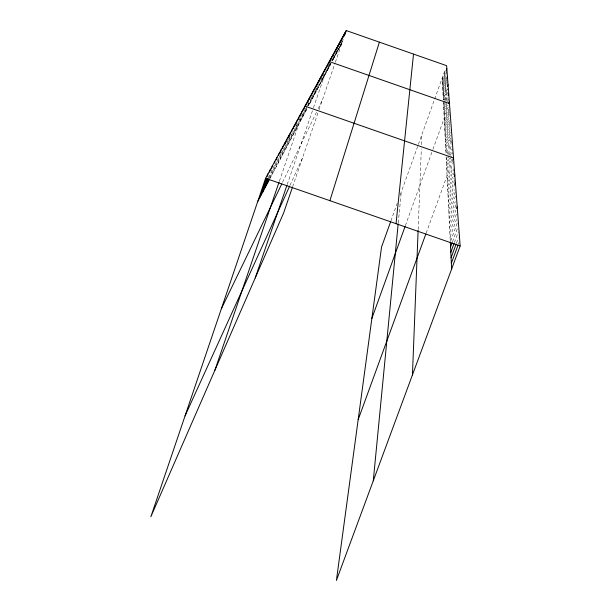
<?xml version="1.0" encoding="UTF-8"?>
<svg xmlns="http://www.w3.org/2000/svg" width="611" height="611" viewBox="0 0 611 611"><rect width="100%" height="100%" fill="white"/><g stroke="black" fill="none" stroke-linecap="round" stroke-linejoin="round"><path stroke-width="0.46" stroke-dasharray="3.06 2.29" d="M418.153 229.53L421.323 148.893M421.491 144.654L421.888 134.603M398.265 222.931L401.251 192.106M268.389 177.9L269.902 173.432M269.168 178.076L272.162 169.255M269.925 178.252L274.652 164.321M271.819 174.99L276.691 160.662M273.957 170.965L278.463 157.707M276.042 167.047L280.487 153.957M278.066 163.236L282.343 150.642M280.037 159.517L284.268 147.083M281.961 155.889L285.849 144.486M283.84 152.36L288.27 139.354M285.673 148.908L289.637 137.269M287.46 145.548L291.378 134.046M289.202 142.271L292.776 131.77M290.905 139.064L294.433 128.692M292.562 135.94L296.534 124.293M294.189 132.885L297.504 123.139M295.77 129.899L299.65 118.511M297.32 126.981L301.162 115.723M279.372 181.2L302.208 114.234M300.314 121.337L303.652 111.553M301.765 118.61L305.065 108.934M303.178 115.945L305.859 108.109M304.568 113.333L308.097 102.992M305.928 110.782L307.455 106.291M307.761 105.39L308.685 102.701M308.165 105.611L309.678 101.166M311.259 97.913L308.555 105.833L330.635 64.262L331.521 61.673M309.83 103.435L312.801 94.72M311.075 101.082L313.435 94.186M312.297 98.783L315.07 90.665M313.496 96.523L316.551 87.594M314.673 94.315L316.788 88.121M315.826 92.146L317.919 86.014M316.949 90.016L319.026 83.944M318.056 87.931L319.53 83.638M319.148 85.891L321.921 77.773M320.21 83.883L322.348 77.628M321.256 81.912L323.983 73.946M322.287 79.98L324.388 73.839M323.295 78.086L324.777 73.74M287.201 184.53L313.191 108.605M313.481 107.757L326.343 70.189M325.235 74.42L327.282 68.44M326.175 72.656L328.642 65.453M327.099 70.914L329.543 63.781M328.008 69.211L330.123 63.017M328.894 67.531L330.398 63.147M329.772 65.881L330.666 63.269M331.819 60.81L332.407 59.084M332.071 60.955L333.239 57.533M333.476 57.701L332.315 61.1L342.007 42.839M333.132 59.557L334.057 56.861M333.942 58.037L336.386 50.912M334.729 56.54L336.554 51.24M335.515 55.074L337.012 50.69M336.279 53.631L337.776 49.277M337.035 52.21L338.517 47.887M337.776 50.805L338.662 48.238M338.509 49.43L339.388 46.879M339.235 48.07L340.388 44.695M339.945 46.734L341.175 43.144M340.64 45.413L341.557 42.739M341.328 44.122L342.542 40.578M292.616 186.76L318.43 111.546M319.041 109.751L335.049 63.132M335.347 62.253L343.214 39.333M390.903 220.945L397.287 203.165M400.335 194.657L417.733 146.182M418.375 144.402L445.366 69.165M442.311 79.43L445.465 70.639M442.387 80.996L446.206 70.372M442.471 82.584L446.633 70.983M442.547 84.196L446.763 72.449M442.624 85.83L445.969 76.528M442.708 87.488L446.076 78.124M442.792 89.175L446.801 78.025M442.876 90.894L447.542 77.918M442.96 92.635L447.351 80.431M443.051 94.4L447.473 82.111M443.135 96.202L446.641 86.464M443.227 98.027L446.763 88.213M447.267 88.923L443.319 99.891L442.234 77.895M444.021 100.074L448.314 88.175M443.51 103.694L444.434 101.128M444.739 100.273L448.138 90.848M443.601 105.65L445.159 101.334M445.472 100.471L447.031 96.148M443.701 107.635L445.9 101.541M446.213 100.67L447.466 97.187M443.8 109.659L447.603 99.119M443.899 111.714L449.016 97.546M444.006 113.806L447.55 103.985M444.105 115.937L448.084 104.916M405.383 225.627L432.603 150.253M432.909 149.412L448.23 106.986M444.327 120.352L448.375 109.132M444.434 122.635L449.788 107.834M444.548 124.965L449.635 110.904M444.671 127.332L449.795 113.15M444.785 129.753L448.993 118.122M444.907 132.213L449.23 120.275M445.029 134.726L450.33 120.092M445.159 137.284L450.506 122.513M445.289 139.896L449.734 127.615M445.419 142.562L449.91 130.158M445.549 145.273L451.384 129.181M445.686 148.045L451.277 132.648M445.824 150.879L450.528 137.918M451.04 139.804L445.969 153.766L443.441 102.419M447.076 154.064L451.88 140.851M446.259 159.723L447.878 155.27M448.199 154.377L452.087 143.7M446.412 162.801L448.902 155.965M449.207 155.11L451.384 149.122M446.565 165.94L450.024 156.439M450.338 155.576L452.85 148.672M446.725 169.148L452.759 152.574M446.885 172.432L451.705 159.204M426.127 233.211L452.896 159.746M447.221 179.222L453.477 162.06M447.389 182.735L452.774 167.987M447.565 186.324L453.973 168.781M447.748 189.998L454.233 172.264M447.932 193.763L453.568 178.351M448.123 197.62L455.096 178.565M448.321 201.569L454.729 184.041M448.52 205.617L454.363 189.654M448.718 209.756L455.951 190.021M448.932 214.01L455.936 194.901M449.146 218.371L455.271 201.668M449.368 222.847L456.554 203.264M449.589 227.437L455.936 210.161M449.818 232.149L457.219 212.032M450.063 236.984L456.577 219.273M450.62 241.093L457.601 222.152M452.484 241.834L457.631 227.872M454.401 242.59L458.319 231.981M456.486 243.071L458.395 237.9M458.456 244.064L459.105 242.315M290.034 185.286L302.575 157.753M282.526 182.361L316.422 112.309M318.201 108.628L322.425 99.899M270.062 178.297L307.257 108.277M446.114 156.714L450.261 241.131"/><path stroke-width="0.92" d="M412.44 374.94L418.123 230.439M373.275 480.788L398.173 223.878M396.043 223.679L413.517 54.096M329.887 200.675L379.385 42.151M390.605 221.793L381.539 247.043L336.401 580.45L460.152 245.973L446.618 65.675L346.231 30.55L265.579 178.313L150.848 516.769L283.603 213.018L292.325 187.615M260.21 196.857L266.503 178.297M267.099 176.526L268 173.875M262.661 192.236L267.397 178.282M269.466 172.18L270.352 169.568M265.052 187.737L268.084 178.794M271.421 168.957L272.636 165.382M267.366 183.369L268.871 178.962M274.263 163.076L274.858 161.312M276.134 159.967L277.02 157.355M278.509 155.293L279.12 153.498M279.968 153.285L281.167 149.756M282.267 148.725L283.16 146.105M284.184 145.25L285.1 142.546M285.474 143.524L286.987 139.087M287.934 138.346L288.827 135.711M289.148 136.757L290.63 132.419M291.462 131.9L292.379 129.211M293.181 128.738L294.09 126.08M294.563 126.523L295.755 123.025M296.205 123.506L297.381 120.046M298.053 119.817L298.97 117.129M299.917 116.059L300.52 114.288M301.147 114.135L302.04 111.508M302.934 110.53L303.522 108.796M214.912 370.182L279.074 182.07M303.743 109.736L304.973 106.138L453.545 157.966L452.896 159.746M305.477 106.215L306.386 103.549M306.867 103.649L307.768 101.006M307.936 102.006L309.128 98.524M309.273 99.547L310.449 96.095M310.831 96.416L311.747 93.72M312.106 94.056L313.023 91.39M313.359 91.757L314.26 89.114M314.589 89.496L315.482 86.884M315.788 87.281L316.674 84.7M316.613 86.159L317.842 82.554M318.071 83.134L318.988 80.453M318.904 81.935L320.111 78.399M320.317 79.01L321.21 76.383M321.401 77.009L322.295 74.405M322.471 75.046L323.349 72.465M323.769 72.365L324.388 70.563M324.487 71.38L325.403 68.699M325.495 69.524L326.404 66.866M326.786 66.82L327.389 65.072M327.458 65.912L328.351 63.307M255.215 277.974L286.91 185.385M328.703 63.3L329.298 61.574L449.467 103.564M329.329 62.459L330.207 59.901M330.49 60.054L331.109 58.259M331.07 59.32L331.987 56.64M332.247 56.823L332.85 55.059M332.804 56.128L333.705 53.493M333.048 56.311L334.538 51.966M334.775 52.179L335.363 50.453M335.584 50.682L336.172 48.972M336.096 50.064L336.966 47.513M337.135 47.879L337.753 46.085M337.303 48.238L338.525 44.672M338.372 45.932L339.281 43.282M339.12 44.55L340.022 41.915M339.861 43.182L340.755 40.578M340.296 42.709L341.48 39.249M341.014 41.38L342.191 37.951M342.015 39.219L342.886 36.668M342.71 37.943L343.581 35.407M343.642 35.957L344.253 34.163M344.008 35.614L344.925 32.941M344.062 36.156L345.582 31.734M344.719 34.942L346.231 30.55M446.206 70.372L446.84 68.6M446.801 78.025L447.42 76.306M447.405 86.434L448.046 84.646M448.1 95.446L448.726 93.704M448.703 103.221L449.314 101.525M371.878 318.407L405.078 226.482M358.176 419.642L425.806 234.074M454.194 176.64L454.821 174.929M454.729 184.041L455.371 182.292M456.57 208.435L457.204 206.709M450.559 247.065L452.163 242.704M450.811 252.32L454.08 243.476M451.078 257.72L456.173 243.934M451.353 263.28L458.135 244.935M185.034 415.923L289.652 186.134M221.335 308.822L281.755 183.957M257.682 201.615L269.627 179.122M265.579 178.313L460.152 245.973M450.307 241.956L451.636 269"/></g></svg>
